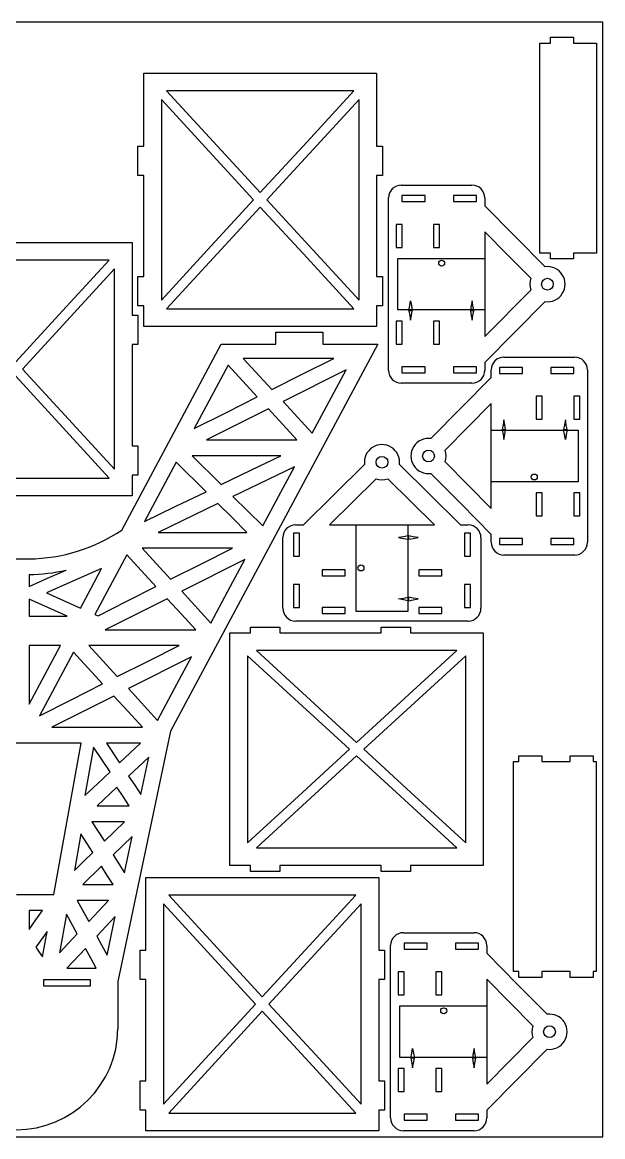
# Model space of a CAD drawing. Extents: x 0 to 1089, y 0 to 874.
# Drawn here: x 634 to 1089, y 0 to 874 of the extents above; entities that cross this region are included whole.
import ezdxf

# ---------------------------------------------------------------- set-up
doc = ezdxf.new("R2010")
doc.units = 0
doc.header["$MEASUREMENT"] = 0
doc.layers.add('DEFAULT', color=1, linetype='Continuous')

msp = doc.modelspace()

# ---------------------------------------------------------------- linework, layer by layer
at = {"color": 5}
msp.add_lwpolyline([(0, 0), (1088.57, 0), (1088.57, 873.92), (0, 873.92)], close=True, dxfattribs=at)
at = {"layer": 'DEFAULT'}
for p, q in [((1039.39, 692.98), (1039.39, 857.5)), ((1039.39, 857.5), (1047.78, 857.5)), ((1047.78, 857.5), (1047.78, 862.15)), ((1047.78, 862.15), (1065.82, 862.15)), ((1065.82, 862.15), (1065.82, 857.5)), ((1065.82, 857.5), (1083.69, 857.5)), ((1083.69, 857.5), (1083.69, 692.98)), ((728.96, 776.87), (728.96, 833.98)), ((728.96, 833.98), (911.41, 833.98)), ((911.41, 833.98), (911.41, 776.87)), ((814.98, 734.71), (742.76, 813.3)), ((742.76, 813.3), (742.76, 656.11)), ((893.53, 820.18), (746.85, 820.18)), ((746.85, 820.18), (820.19, 740.37)), ((897.61, 813.3), (825.39, 734.71)), ((856.86, 780.28), (893.53, 820.18)), ((897.61, 656.11), (897.61, 813.3)), ((820.19, 740.37), (856.86, 780.28)), ((724.36, 753.87), (724.36, 776.87)), ((724.36, 776.87), (728.96, 776.87)), ((911.41, 776.87), (916.01, 776.87)), ((916.01, 776.87), (916.01, 753.87)), ((728.96, 753.87), (724.36, 753.87)), ((728.96, 674.53), (728.96, 753.87)), ((916.01, 753.87), (911.41, 753.87)), ((911.41, 753.87), (911.41, 674.53)), ((930.73, 746.19), (986.13, 746.22)), ((778.87, 695.41), (814.98, 734.71)), ((825.39, 734.71), (861.5, 695.41)), ((920.75, 600.94), (920.75, 736.23)), ((949.33, 737.97), (931.28, 737.97)), ((931.28, 737.97), (931.28, 733.27)), ((949.33, 733.27), (949.33, 737.97)), ((989.71, 737.97), (971.66, 737.97)), ((971.66, 737.97), (971.66, 733.27)), ((989.71, 733.27), (989.71, 737.97)), ((996.12, 736.21), (996.12, 730.05)), ((820.19, 729.04), (746.85, 649.23)), ((856.86, 689.13), (820.19, 729.04)), ((931.28, 733.27), (949.33, 733.27)), ((971.66, 733.27), (989.71, 733.27)), ((996.12, 730.05), (1019.79, 706.14)), ((931.36, 715.42), (926.66, 715.42)), ((926.66, 715.42), (926.66, 697.37)), ((931.36, 697.37), (931.36, 715.42)), ((960.79, 715.42), (956.09, 715.42)), ((956.09, 715.42), (956.09, 697.37)), ((960.79, 697.37), (960.79, 715.42)), ((1014.18, 691.43), (996.1, 709.7)), ((996.1, 709.7), (996.1, 627.4)), ((537.31, 701.24), (719.76, 701.24)), ((719.76, 701.24), (719.76, 644.13)), ((1019.79, 706.14), (1043.45, 682.22)), ((742.76, 656.11), (778.87, 695.41)), ((861.5, 695.41), (897.61, 656.11)), ((926.66, 697.37), (931.36, 697.37)), ((956.09, 697.37), (960.79, 697.37)), ((1032.26, 673.16), (1014.18, 691.43)), ((1047.78, 692.98), (1039.39, 692.98)), ((1047.78, 688.38), (1047.78, 692.98)), ((1083.69, 692.98), (1065.82, 692.98)), ((1065.82, 692.98), (1065.82, 688.38)), ((701.88, 687.44), (555.2, 687.44)), ((665.21, 647.54), (701.88, 687.44)), ((893.53, 649.23), (856.86, 689.13)), ((1065.82, 688.38), (1047.78, 688.38)), ((705.96, 680.56), (633.74, 601.97)), ((705.96, 523.38), (705.96, 680.56)), ((724.36, 651.53), (724.36, 674.53)), ((724.36, 674.53), (728.96, 674.53)), ((911.41, 674.53), (916.01, 674.53)), ((916.01, 674.53), (916.01, 651.53)), ((996.1, 627.4), (1032.25, 663.94)), ((628.54, 607.63), (665.21, 647.54)), ((728.96, 651.53), (724.36, 651.53)), ((728.96, 635.43), (728.96, 651.53)), ((746.85, 649.23), (893.53, 649.23)), ((916.01, 651.53), (911.41, 651.53)), ((911.41, 651.53), (911.41, 635.43)), ((1043.46, 654.86), (996.12, 607.03)), ((719.76, 644.13), (724.36, 644.13)), ((724.36, 644.13), (724.36, 621.13)), ((931.36, 639.66), (926.66, 639.66)), ((926.66, 639.66), (926.66, 621.61)), ((931.36, 621.61), (931.36, 639.66)), ((960.79, 639.66), (956.09, 639.66)), ((956.09, 639.66), (956.09, 621.61)), ((960.79, 621.61), (960.79, 639.66)), ((911.41, 635.43), (728.96, 635.43)), ((832.49, 621.63), (832.49, 630.83)), ((832.49, 630.83), (869.29, 630.83)), ((869.29, 630.83), (869.29, 621.63)), ((711.69, 475.75), (789.5, 621.63)), ((724.36, 621.13), (719.76, 621.13)), ((719.76, 621.13), (719.76, 541.79)), ((912.29, 621.63), (749.82, 318.11)), ((789.5, 621.63), (832.49, 621.63)), ((869.29, 621.63), (912.29, 621.63)), ((926.66, 621.61), (931.36, 621.61)), ((956.09, 621.61), (960.79, 621.61)), ((794.93, 605.08), (768.39, 555.32)), ((817.84, 580.2), (794.93, 605.08)), ((877.76, 610.35), (806.88, 610.35)), ((806.88, 610.35), (829.32, 585.98)), ((853.54, 598.17), (877.76, 610.35)), ((949.33, 603.82), (931.28, 603.82)), ((931.28, 603.82), (931.28, 599.12)), ((949.33, 599.12), (949.33, 603.82)), ((989.71, 603.82), (971.66, 603.82)), ((971.66, 603.82), (971.66, 599.12)), ((989.71, 599.12), (989.71, 603.82)), ((996.12, 607.03), (996.12, 600.94)), ((1025.68, 603.22), (1007.63, 603.22)), ((1007.63, 603.22), (1007.63, 598.52)), ((1011.2, 611.39), (1066.6, 611.39)), ((1025.68, 598.52), (1025.68, 603.22)), ((1066.06, 603.22), (1048.01, 603.22)), ((1048.01, 603.22), (1048.01, 598.52)), ((1066.06, 598.52), (1066.06, 603.22)), ((665.21, 556.4), (628.54, 596.3)), ((633.74, 601.97), (669.85, 562.67)), ((829.32, 585.98), (853.54, 598.17)), ((887.48, 601.4), (838.03, 576.52)), ((874.21, 576.52), (887.48, 601.4)), ((931.28, 599.12), (949.33, 599.12)), ((953.88, 547.48), (1001.21, 595.31)), ((971.66, 599.12), (989.71, 599.12)), ((1001.21, 595.31), (1001.21, 601.4)), ((1007.63, 598.52), (1025.68, 598.52)), ((1048.01, 598.52), (1066.06, 598.52)), ((1076.59, 601.4), (1076.59, 466.11)), ((986.14, 590.96), (930.73, 590.96)), ((793.12, 567.76), (817.84, 580.2)), ((1041.24, 580.73), (1036.55, 580.73)), ((1036.55, 580.73), (1036.55, 562.68)), ((1041.24, 562.68), (1041.24, 580.73)), ((1070.67, 580.73), (1065.97, 580.73)), ((1065.97, 580.73), (1065.97, 562.68)), ((1070.67, 562.68), (1070.67, 580.73)), ((826.55, 570.74), (778.11, 546.37)), ((837.77, 558.56), (826.55, 570.74)), ((838.03, 576.52), (860.94, 551.64)), ((860.94, 551.64), (874.21, 576.52)), ((1001.24, 574.94), (965.08, 538.4)), ((1001.24, 492.65), (1001.24, 574.94)), ((669.85, 562.67), (705.96, 523.38)), ((768.39, 555.32), (793.12, 567.76)), ((1036.55, 562.68), (1041.24, 562.68)), ((1065.97, 562.68), (1070.67, 562.68)), ((701.88, 516.49), (665.21, 556.4)), ((848.99, 546.37), (837.77, 558.56)), ((778.11, 546.37), (848.99, 546.37)), ((719.76, 541.79), (724.36, 541.79)), ((724.36, 541.79), (724.36, 518.79)), ((836.36, 534.01), (766.74, 534.01)), ((766.74, 534.01), (789.5, 511.42)), ((812.93, 522.71), (836.36, 534.01)), ((754.31, 528.92), (729.57, 482.53)), ((777.69, 505.73), (754.31, 528.92)), ((846.94, 525.38), (798.82, 502.18)), ((834.56, 502.18), (846.94, 525.38)), ((877.98, 503.45), (901.89, 527.11)), ((929.25, 527.12), (977.08, 479.78)), ((965.08, 529.19), (983.16, 510.92)), ((555.2, 516.49), (701.88, 516.49)), ((724.36, 518.79), (719.76, 518.79)), ((719.76, 518.79), (719.76, 502.69)), ((789.5, 511.42), (812.93, 522.71)), ((910.95, 515.91), (892.68, 497.83)), ((956.71, 479.75), (920.17, 515.91)), ((977.55, 496.21), (953.88, 520.12)), ((983.16, 510.92), (1001.24, 492.65)), ((719.76, 502.69), (537.31, 502.69)), ((753.63, 494.13), (777.69, 505.73)), ((798.82, 502.18), (822.19, 478.99)), ((822.19, 478.99), (834.56, 502.18)), ((854.07, 479.78), (877.98, 503.45)), ((1041.24, 504.97), (1036.55, 504.97)), ((1036.55, 504.97), (1036.55, 486.92)), ((1041.24, 486.92), (1041.24, 504.97)), ((1070.67, 504.97), (1065.97, 504.97)), ((1065.97, 504.97), (1065.97, 486.92)), ((1070.67, 486.92), (1070.67, 504.97)), ((729.57, 482.53), (753.63, 494.13)), ((787, 496.49), (740.14, 473.9)), ((798.38, 485.2), (787, 496.49)), ((892.69, 497.83), (874.41, 479.75)), ((1001.21, 472.3), (977.55, 496.21)), ((809.77, 473.9), (798.38, 485.2)), ((1036.55, 486.92), (1041.24, 486.92)), ((1065.97, 486.92), (1070.67, 486.92)), ((740.14, 473.9), (809.77, 473.9)), ((846.15, 473.37), (846.15, 455.32)), ((850.84, 473.37), (846.15, 473.37)), ((847.9, 479.78), (854.07, 479.78)), ((850.84, 455.32), (850.84, 473.37)), ((874.41, 479.75), (956.71, 479.75)), ((977.08, 479.78), (983.17, 479.78)), ((980.29, 473.37), (980.29, 455.32)), ((984.99, 473.37), (980.29, 473.37)), ((984.99, 455.32), (984.99, 473.37)), ((1001.21, 466.13), (1001.21, 472.3)), ((837.92, 414.39), (837.9, 469.79)), ((993.15, 469.8), (993.15, 414.39)), ((1025.68, 469.08), (1007.63, 469.08)), ((1007.63, 469.08), (1007.63, 464.38)), ((1007.63, 464.38), (1025.68, 464.38)), ((1025.68, 464.38), (1025.68, 469.08)), ((1066.06, 469.08), (1048.01, 469.08)), ((1048.01, 469.08), (1048.01, 464.38)), ((1048.01, 464.38), (1066.06, 464.38)), ((1066.06, 464.38), (1066.06, 469.08)), ((715.56, 456.27), (690.66, 409.58)), ((738.47, 431.39), (715.56, 456.27)), ((798.4, 461.54), (727.52, 461.54)), ((727.52, 461.54), (749.96, 437.17)), ((774.18, 449.35), (798.4, 461.54)), ((846.15, 455.32), (850.84, 455.32)), ((980.29, 455.32), (984.99, 455.32)), ((1066.61, 456.15), (1011.2, 456.13)), ((619.11, 453.1), (639.05, 453.1)), ((749.96, 437.17), (774.18, 449.35)), ((808.11, 452.59), (758.67, 427.71)), ((794.84, 427.71), (808.11, 452.59)), ((639.05, 440.84), (639.05, 431.47)), ((639.05, 431.47), (653.57, 437.89)), ((695.86, 445.61), (652.56, 426.44)), ((653.57, 437.89), (668.09, 444.32)), ((687.6, 430.1), (695.86, 445.61)), ((868.69, 444.45), (868.69, 439.75)), ((886.74, 444.45), (868.69, 444.45)), ((868.69, 439.75), (886.74, 439.75)), ((886.74, 439.75), (886.74, 444.45)), ((944.45, 444.45), (944.45, 439.75)), ((962.5, 444.45), (944.45, 444.45)), ((944.45, 439.75), (962.5, 439.75)), ((962.5, 439.75), (962.5, 444.45)), ((679.33, 414.6), (687.6, 430.1)), ((715.76, 419.96), (738.47, 431.39)), ((846.15, 432.99), (846.15, 414.94)), ((850.84, 432.99), (846.15, 432.99)), ((850.84, 414.94), (850.84, 432.99)), ((980.29, 432.99), (980.29, 414.94)), ((984.99, 432.99), (980.29, 432.99)), ((984.99, 414.94), (984.99, 432.99)), ((668.92, 408.2), (639.05, 421.42)), ((639.05, 421.42), (639.05, 408.2)), ((652.56, 426.44), (679.33, 414.6)), ((693.04, 408.53), (715.76, 419.96)), ((747.18, 421.93), (698.74, 397.56)), ((758.4, 409.74), (747.18, 421.93)), ((758.67, 427.71), (781.57, 402.83)), ((781.57, 402.83), (794.84, 427.71)), ((846.15, 414.94), (850.84, 414.94)), ((868.69, 415.02), (868.69, 410.32)), ((886.74, 415.02), (868.69, 415.02)), ((886.74, 410.32), (886.74, 415.02)), ((944.45, 415.02), (944.45, 410.32)), ((962.5, 415.02), (944.45, 415.02)), ((962.5, 410.32), (962.5, 415.02)), ((980.29, 414.94), (984.99, 414.94)), ((639.05, 408.2), (653.99, 408.2)), ((653.99, 408.2), (668.92, 408.2)), ((690.66, 409.58), (693.04, 408.53)), ((769.62, 397.56), (758.4, 409.74)), ((983.17, 404.41), (847.88, 404.41)), ((868.69, 410.32), (886.74, 410.32)), ((944.45, 410.32), (962.5, 410.32)), ((698.74, 397.56), (769.62, 397.56)), ((796.46, 212.62), (796.46, 395.07)), ((796.46, 395.07), (812.56, 395.07)), ((812.56, 395.07), (812.56, 399.67)), ((812.56, 399.67), (835.56, 399.67)), ((835.56, 399.67), (835.56, 395.07)), ((835.56, 395.07), (914.9, 395.07)), ((914.9, 395.07), (914.9, 399.67)), ((914.9, 399.67), (937.9, 399.67)), ((937.9, 399.67), (937.9, 395.07)), ((937.9, 395.07), (995.01, 395.07)), ((995.01, 395.07), (995.01, 212.62)), ((663.58, 385.19), (639.05, 385.19)), ((639.05, 385.19), (639.05, 339.2)), ((651.31, 362.19), (663.58, 385.19)), ((756.61, 385.19), (685.73, 385.19)), ((685.73, 385.19), (708.17, 360.82)), ((732.39, 373.01), (756.61, 385.19)), ((673.78, 379.92), (647.24, 330.16)), ((696.68, 355.04), (673.78, 379.92)), ((766.33, 376.24), (716.88, 351.36)), ((753.06, 351.36), (766.33, 376.24)), ((890.07, 303.85), (810.26, 377.19)), ((810.26, 377.19), (810.26, 230.51)), ((974.33, 381.27), (817.14, 381.27)), ((817.14, 381.27), (856.44, 345.16)), ((895.74, 309.05), (974.33, 381.27)), ((981.21, 377.19), (901.4, 303.85)), ((981.21, 230.51), (981.21, 377.19)), ((708.17, 360.82), (732.39, 373.01)), ((639.05, 339.2), (651.31, 362.19)), ((671.96, 342.6), (696.68, 355.04)), ((716.88, 351.36), (739.79, 326.48)), ((739.79, 326.48), (753.06, 351.36)), ((647.24, 330.16), (671.96, 342.6)), ((705.39, 345.58), (656.95, 321.21)), ((716.61, 333.39), (705.39, 345.58)), ((856.44, 345.16), (895.74, 309.05)), ((727.84, 321.21), (716.61, 333.39)), ((656.95, 321.21), (727.84, 321.21)), ((749.82, 318.11), (708.59, 121.8)), ((679.82, 308.69), (578.34, 308.69)), ((658.44, 189.95), (679.82, 308.69)), ((726.4, 308.69), (699.62, 308.69)), ((699.62, 308.69), (709.99, 293.21)), ((718.19, 300.95), (726.4, 308.69)), ((689.56, 305.41), (682.74, 267.51)), ((702.49, 286.13), (689.56, 305.41)), ((709.99, 293.21), (718.19, 300.95)), ((732.75, 297.53), (717.03, 282.71)), ((726.63, 268.39), (732.75, 297.53)), ((850.17, 267.18), (890.07, 303.85)), ((895.74, 298.64), (856.44, 262.53)), ((974.33, 226.42), (895.74, 298.64)), ((901.4, 303.85), (941.31, 267.18)), ((1022.87, 294.12), (1022.87, 298.72)), ((1022.87, 298.72), (1040.85, 298.72)), ((1040.85, 298.72), (1040.85, 294.12)), ((1063.14, 294.12), (1063.14, 298.72)), ((1063.14, 298.72), (1081.12, 298.72)), ((1081.12, 298.72), (1081.12, 294.12)), ((1018.78, 129.55), (1018.78, 294.12)), ((1018.78, 294.12), (1022.87, 294.12)), ((1040.85, 294.12), (1063.14, 294.12)), ((1081.12, 294.12), (1083.44, 294.12)), ((1083.44, 294.12), (1083.44, 129.55)), ((692.61, 276.82), (702.49, 286.13)), ((717.03, 282.71), (721.83, 275.55)), ((682.74, 267.51), (692.61, 276.82)), ((707.83, 274.03), (692.41, 259.49)), ((712.7, 266.76), (707.83, 274.03)), ((721.83, 275.55), (726.63, 268.39)), ((717.58, 259.49), (712.7, 266.76)), ((810.26, 230.51), (850.17, 267.18)), ((856.44, 262.53), (817.14, 226.42)), ((941.31, 267.18), (981.21, 230.51)), ((692.41, 259.49), (717.58, 259.49)), ((713.68, 247.02), (688.32, 247.02)), ((688.32, 247.02), (698.02, 231.75)), ((705.85, 239.38), (713.68, 247.02)), ((679.66, 237.39), (674.52, 208.84)), ((688.9, 222.86), (679.66, 237.39)), ((698.02, 231.75), (705.85, 239.38)), ((719.72, 235.49), (704.86, 221)), ((713.74, 207.03), (719.72, 235.49)), ((681.71, 215.85), (688.9, 222.86)), ((704.86, 221), (709.3, 214.02)), ((817.14, 226.42), (974.33, 226.42)), ((674.52, 208.84), (681.71, 215.85)), ((695.74, 212.11), (681.08, 197.82)), ((700.28, 204.96), (695.74, 212.11)), ((709.3, 214.02), (713.74, 207.03)), ((812.56, 212.62), (796.46, 212.62)), ((812.56, 208.02), (812.56, 212.62)), ((914.9, 212.62), (835.56, 212.62)), ((835.56, 212.62), (835.56, 208.02)), ((914.9, 208.02), (914.9, 212.62)), ((995.01, 212.62), (937.9, 212.62)), ((937.9, 212.62), (937.9, 208.02)), ((704.82, 197.82), (700.28, 204.96)), ((730.57, 146.17), (730.57, 203.28)), ((730.57, 203.28), (913.02, 203.28)), ((835.56, 208.02), (812.56, 208.02)), ((913.02, 203.28), (913.02, 146.17)), ((937.9, 208.02), (914.9, 208.02)), ((681.08, 197.82), (704.82, 197.82)), ((629.08, 189.95), (658.44, 189.95)), ((701.33, 185.35), (676.73, 185.35)), ((676.73, 185.35), (685.79, 168.75)), ((693.56, 177.05), (701.33, 185.35)), ((895.14, 189.49), (748.46, 189.49)), ((748.46, 189.49), (821.8, 109.67)), ((858.47, 149.58), (895.14, 189.49)), ((649.66, 177.47), (639.05, 177.47)), ((639.05, 177.47), (639.05, 162.53)), ((644.36, 170), (649.66, 177.47)), ((685.79, 168.75), (693.56, 177.05)), ((816.59, 104.01), (744.37, 182.6)), ((744.37, 182.6), (744.37, 25.42)), ((899.22, 182.6), (827, 104.01)), ((899.22, 25.42), (899.22, 182.6)), ((639.05, 162.53), (644.36, 170)), ((668.36, 174.64), (662.9, 144.3)), ((676.82, 159.16), (668.36, 174.64)), ((706.52, 172.65), (692.09, 157.23)), ((700.18, 142.42), (706.52, 172.65)), ((653.22, 160.95), (644.4, 148.53)), ((649.66, 141.13), (653.22, 160.95)), ((669.86, 151.73), (676.82, 159.16)), ((932.34, 159.97), (987.74, 159.99)), ((662.9, 144.3), (669.86, 151.73)), ((692.09, 157.23), (696.13, 149.82)), ((696.13, 149.82), (700.18, 142.42)), ((821.8, 109.67), (858.47, 149.58)), ((922.36, 14.72), (922.36, 150.01)), ((950.94, 151.74), (932.89, 151.74)), ((932.89, 151.74), (932.89, 147.05)), ((950.94, 147.05), (950.94, 151.74)), ((991.32, 151.74), (973.27, 151.74)), ((973.27, 151.74), (973.27, 147.05)), ((991.32, 147.05), (991.32, 151.74)), ((997.73, 149.99), (997.73, 143.82)), ((644.4, 148.53), (647.03, 144.83)), ((647.03, 144.83), (649.66, 141.13)), ((683.11, 147.64), (668.67, 132.21)), ((687.32, 139.93), (683.11, 147.64)), ((691.54, 132.21), (687.32, 139.93)), ((725.97, 123.17), (725.97, 146.17)), ((725.97, 146.17), (730.57, 146.17)), ((913.02, 146.17), (917.62, 146.17)), ((917.62, 146.17), (917.62, 123.17)), ((932.89, 147.05), (950.94, 147.05)), ((973.27, 147.05), (991.32, 147.05)), ((997.73, 143.82), (1021.4, 119.91)), ((668.67, 132.21), (691.54, 132.21)), ((687.15, 123.01), (650.35, 123.01)), ((650.35, 123.01), (650.35, 118.42)), ((687.15, 118.42), (687.15, 123.01)), ((730.57, 123.17), (725.97, 123.17)), ((730.57, 43.83), (730.57, 123.17)), ((917.62, 123.17), (913.02, 123.17)), ((913.02, 123.17), (913.02, 43.83)), ((932.97, 129.2), (928.27, 129.2)), ((928.27, 129.2), (928.27, 111.15)), ((932.97, 111.15), (932.97, 129.2)), ((962.4, 129.2), (957.7, 129.2)), ((957.7, 129.2), (957.7, 111.15)), ((962.4, 111.15), (962.4, 129.2)), ((1015.78, 105.21), (997.7, 123.48)), ((997.7, 123.48), (997.7, 41.18)), ((1022.87, 129.55), (1018.78, 129.55)), ((1022.87, 124.96), (1022.87, 129.55)), ((1040.85, 124.96), (1022.87, 124.96)), ((1063.14, 129.55), (1040.85, 129.55)), ((1040.85, 129.55), (1040.85, 124.96)), ((1063.14, 124.96), (1063.14, 129.55)), ((1081.12, 124.96), (1063.14, 124.96)), ((1083.44, 129.55), (1081.12, 129.55)), ((1081.12, 129.55), (1081.12, 124.96)), ((650.35, 118.42), (687.15, 118.42)), ((708.59, 121.8), (708.59, 84.72)), ((1021.4, 119.91), (1045.06, 96)), ((928.27, 111.15), (932.97, 111.15)), ((957.7, 111.15), (962.4, 111.15)), ((1033.86, 86.93), (1015.78, 105.21)), ((821.8, 98.35), (748.46, 18.53)), ((780.48, 64.71), (816.59, 104.01)), ((858.47, 58.44), (821.8, 98.35)), ((827, 104.01), (863.11, 64.71)), ((997.7, 41.18), (1033.86, 77.72)), ((744.37, 25.42), (780.48, 64.71)), ((863.11, 64.71), (899.22, 25.42)), ((1045.07, 68.64), (997.73, 20.81)), ((895.14, 18.53), (858.47, 58.44)), ((932.97, 53.44), (928.27, 53.44)), ((928.27, 53.44), (928.27, 35.39)), ((932.97, 35.39), (932.97, 53.44)), ((962.4, 53.44), (957.7, 53.44)), ((957.7, 53.44), (957.7, 35.39)), ((962.4, 35.39), (962.4, 53.44)), ((725.97, 20.83), (725.97, 43.83)), ((725.97, 43.83), (730.57, 43.83)), ((913.02, 43.83), (917.62, 43.83)), ((917.62, 43.83), (917.62, 20.83)), ((928.27, 35.39), (932.97, 35.39)), ((957.7, 35.39), (962.4, 35.39)), ((730.57, 20.83), (725.97, 20.83)), ((730.57, 4.74), (730.57, 20.83)), ((748.46, 18.53), (895.14, 18.53)), ((917.62, 20.83), (913.02, 20.83)), ((913.02, 20.83), (913.02, 4.74)), ((950.94, 17.6), (932.89, 17.6)), ((932.89, 17.6), (932.89, 12.9)), ((950.94, 12.9), (950.94, 17.6)), ((991.32, 17.6), (973.27, 17.6)), ((973.27, 17.6), (973.27, 12.9)), ((991.32, 12.9), (991.32, 17.6)), ((997.73, 20.81), (997.73, 14.72)), ((932.89, 12.9), (950.94, 12.9)), ((973.27, 12.9), (991.32, 12.9)), ((913.02, 4.74), (730.57, 4.74)), ((987.75, 4.74), (932.34, 4.74))]:
    msp.add_line(p, q, dxfattribs=at)
at = {"layer": 'DEFAULT', "color": 5}
for p, q in [((928.09, 648.33), (928.09, 688.76)), ((928.09, 688.76), (996.1, 688.76)), ((937.36, 651.77), (938.03, 655.49)), ((938.03, 655.49), (938.7, 651.77)), ((986.18, 655.49), (985.52, 651.77)), ((986.85, 651.77), (986.18, 655.49)), ((996.1, 648.33), (928.09, 648.33)), ((936.7, 648.04), (937.36, 651.77)), ((937.15, 648.04), (936.7, 648.04)), ((937.15, 647.71), (936.7, 647.71)), ((936.7, 647.71), (937.37, 643.98)), ((937.26, 648.04), (937.15, 647.71)), ((937.26, 647.71), (937.15, 648.04)), ((939.36, 648.04), (937.26, 648.04)), ((939.36, 647.71), (937.26, 647.71)), ((938.7, 651.77), (939.36, 648.04)), ((938.7, 643.98), (939.36, 647.71)), ((939.36, 648.04), (939.36, 648.04)), ((939.36, 647.71), (939.36, 647.71)), ((985.52, 651.77), (984.85, 648.04)), ((984.85, 648.04), (985.41, 648.04)), ((985.52, 647.71), (984.85, 647.71)), ((984.85, 647.71), (985.52, 643.98)), ((985.41, 648.04), (985.52, 647.71)), ((985.52, 648.04), (987.51, 648.04)), ((985.63, 647.71), (985.52, 648.04)), ((987.51, 647.71), (985.63, 647.71)), ((987.51, 648.04), (986.85, 651.77)), ((986.85, 643.98), (987.51, 647.71)), ((987.51, 648.04), (987.51, 648.04)), ((987.51, 647.71), (987.51, 647.71)), ((937.37, 643.98), (938.03, 640.25)), ((938.03, 640.25), (938.7, 643.98)), ((985.52, 643.98), (986.18, 640.25)), ((986.18, 640.25), (986.85, 643.98)), ((1011.15, 562.09), (1010.49, 558.36)), ((1011.82, 558.36), (1011.15, 562.09)), ((1059.3, 562.09), (1058.64, 558.36)), ((1059.97, 558.36), (1059.3, 562.09)), ((1001.24, 554.01), (1069.24, 554.01)), ((1010.49, 558.36), (1009.82, 554.63)), ((1009.82, 554.63), (1009.82, 554.63)), ((1009.82, 554.63), (1011.71, 554.63)), ((1011.82, 554.31), (1009.82, 554.31)), ((1009.82, 554.31), (1009.82, 554.31)), ((1009.82, 554.31), (1010.49, 550.58)), ((1010.49, 550.58), (1011.15, 546.85)), ((1011.15, 546.85), (1011.82, 550.58)), ((1011.71, 554.63), (1011.82, 554.31)), ((1012.48, 554.63), (1011.82, 558.36)), ((1011.93, 554.31), (1011.82, 554.63)), ((1011.82, 554.63), (1012.48, 554.63)), ((1011.82, 550.58), (1012.48, 554.31)), ((1012.48, 554.31), (1011.93, 554.31)), ((1058.64, 558.36), (1057.97, 554.63)), ((1057.97, 554.63), (1057.97, 554.63)), ((1057.97, 554.63), (1060.08, 554.63)), ((1058.64, 550.58), (1057.97, 554.31)), ((1057.97, 554.31), (1057.97, 554.31)), ((1057.97, 554.31), (1060.08, 554.31)), ((1059.3, 546.85), (1058.64, 550.58)), ((1059.97, 550.58), (1059.3, 546.85)), ((1060.63, 554.63), (1059.97, 558.36)), ((1060.63, 554.31), (1059.97, 550.58)), ((1060.08, 554.31), (1060.18, 554.63)), ((1060.08, 554.63), (1060.18, 554.31)), ((1060.18, 554.63), (1060.63, 554.63)), ((1060.18, 554.31), (1060.63, 554.31)), ((1069.24, 554.01), (1069.24, 513.58)), ((1069.24, 513.58), (1001.24, 513.58)), ((895.35, 411.75), (895.35, 479.75)), ((935.78, 479.75), (935.78, 411.75)), ((932.35, 470.51), (928.62, 469.84)), ((928.62, 469.84), (932.35, 469.18)), ((936.07, 471.17), (932.35, 470.51)), ((932.35, 469.18), (936.08, 468.51)), ((936.08, 471.17), (936.07, 471.17)), ((936.08, 469.18), (936.08, 471.17)), ((936.4, 469.28), (936.08, 469.18)), ((936.08, 469.07), (936.4, 469.18)), ((936.08, 468.51), (936.08, 469.07)), ((940.13, 470.51), (936.4, 471.17)), ((936.4, 471.17), (936.4, 471.17)), ((936.4, 471.17), (936.4, 469.28)), ((936.4, 469.18), (936.4, 468.51)), ((936.4, 468.51), (940.13, 469.18)), ((943.86, 469.84), (940.13, 470.51)), ((940.13, 469.18), (943.86, 469.84)), ((928.62, 421.69), (932.35, 422.35)), ((932.35, 421.02), (928.62, 421.69)), ((932.35, 422.35), (936.07, 423.02)), ((936.08, 420.36), (932.35, 421.02)), ((936.07, 423.02), (936.08, 423.02)), ((936.08, 423.02), (936.08, 420.91)), ((936.4, 420.91), (936.08, 420.81)), ((936.08, 420.91), (936.4, 420.81)), ((936.08, 420.81), (936.08, 420.36)), ((940.13, 422.35), (936.4, 423.02)), ((936.4, 423.02), (936.4, 423.02)), ((936.4, 423.02), (936.4, 420.91)), ((936.4, 420.36), (940.13, 421.02)), ((936.4, 420.81), (936.4, 420.36)), ((943.86, 421.69), (940.13, 422.35)), ((940.13, 421.02), (943.86, 421.69)), ((935.78, 411.75), (895.35, 411.75)), ((929.7, 62.11), (929.7, 102.54)), ((929.7, 102.54), (997.7, 102.54)), ((997.7, 62.11), (929.7, 62.11)), ((938.31, 61.81), (938.97, 65.54)), ((938.76, 61.81), (938.31, 61.81)), ((938.76, 61.49), (938.31, 61.49)), ((938.31, 61.49), (938.97, 57.76)), ((938.86, 61.81), (938.76, 61.49)), ((938.86, 61.49), (938.76, 61.81)), ((940.97, 61.81), (938.86, 61.81)), ((940.97, 61.49), (938.86, 61.49)), ((938.97, 65.54), (939.64, 69.27)), ((939.64, 69.27), (940.3, 65.54)), ((940.3, 65.54), (940.97, 61.81)), ((940.3, 57.76), (940.97, 61.49)), ((940.97, 61.81), (940.97, 61.81)), ((940.97, 61.49), (940.97, 61.49)), ((987.13, 65.54), (986.46, 61.81)), ((986.46, 61.81), (987.02, 61.81)), ((987.13, 61.49), (986.46, 61.49)), ((986.46, 61.49), (987.13, 57.76)), ((987.02, 61.81), (987.13, 61.49)), ((987.79, 69.27), (987.13, 65.54)), ((987.13, 61.81), (989.12, 61.81)), ((987.23, 61.49), (987.13, 61.81)), ((989.12, 61.49), (987.23, 61.49)), ((988.46, 65.54), (987.79, 69.27)), ((989.12, 61.81), (988.46, 65.54)), ((988.46, 57.76), (989.12, 61.49)), ((989.12, 61.81), (989.12, 61.81)), ((989.12, 61.49), (989.12, 61.49)), ((938.97, 57.76), (939.64, 54.03)), ((939.64, 54.03), (940.3, 57.76)), ((987.13, 57.76), (987.79, 54.03)), ((987.79, 54.03), (988.46, 57.76))]:
    msp.add_line(p, q, dxfattribs=at)
for centre in [(962.36, 684.99), (1034.97, 517.35), (899.12, 446.02), (963.97, 98.77)]:
    msp.add_circle(centre, 2.34, dxfattribs=at)
at = {"layer": 'DEFAULT'}
for centre in [(1045.26, 668.54), (915.57, 528.92), (952.07, 533.8), (1046.87, 82.32)]:
    msp.add_circle(centre, 4.6, dxfattribs=at)
for centre, radius, start, end in [((930.73, 736.21), 9.98, 90.02471, 179.86492), ((986.14, 736.23), 9.98, 359.86761, 90.02471), ((1045.26, 668.54), 13.8, 262.48503, 97.52354), ((1045.26, 668.54), 13.8, 160.4754, 199.48657), ((1011.2, 601.4), 9.98, 90, 180), ((1066.6, 601.4), 9.98, 0, 90), ((930.73, 600.94), 9.98, 180, 270), ((986.14, 600.94), 9.98, 270, 0), ((915.57, 528.92), 13.8, 352.48489, 187.5236), ((952.07, 533.8), 13.8, 82.48467, 277.52354), ((952.07, 533.8), 13.8, 340.4754, 19.48675), ((915.57, 528.92), 13.8, 250.47595, 289.48694), ((637.22, 586.81), 133.72, 270.7834, 303.84564), ((847.88, 469.8), 9.98, 89.86734, 180.02471), ((983.17, 469.8), 9.98, 0, 90), ((1011.2, 466.11), 9.98, 179.8676, 270.02471), ((1066.6, 466.13), 9.98, 270.02471, 359.86492), ((637.19, 579.25), 138.42, 270.77133, 282.89669), ((847.9, 414.39), 9.98, 180.02444, 269.86519), ((983.17, 414.39), 9.98, 270, 0), ((932.34, 149.99), 9.98, 90.02471, 179.86539), ((987.75, 150.01), 9.98, 359.86707, 90.02471), ((1046.87, 82.32), 13.8, 262.48467, 97.52354), ((629.08, 85.01), 79.51, 179.79328, 359.79163), ((1046.87, 82.32), 13.8, 160.47572, 199.48669), ((932.34, 14.72), 9.98, 180, 270), ((987.75, 14.72), 9.98, 270, 0)]:
    msp.add_arc(centre, radius, start, end, dxfattribs=at)

doc.saveas('drawing.dxf')
